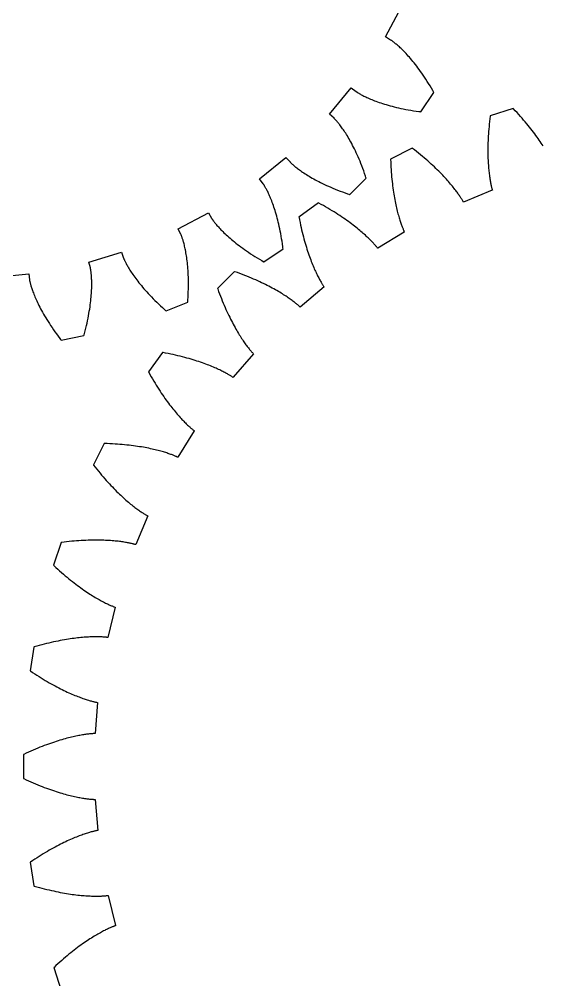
# Model space of a CAD drawing. Extents: x 0 to 209, y 27 to 297.
# Drawn here: x 65.2 to 118, y 118.1 to 215 of the extents above; entities that cross this region are included whole.
import ezdxf

# ---------------------------------------------------------------- set-up
doc = ezdxf.new("R2010")
doc.units = 0
doc.layers.add('Gears', color=7, linetype='CONTINUOUS')

msp = doc.modelspace()

# ---------------------------------------------------------------- linework, layer by layer
at = {"layer": 'Gears', "color": 7}
for points in [[(62.701196, 189.005233), (66.136599, 189.334073), (66.217348, 188.719652), (66.2192, 188.707243), (66.222189, 188.689145), (66.226476, 188.665359), (66.231979, 188.635657), (66.23907, 188.600259), (66.24788, 188.559158), (66.258199, 188.512459), (66.270449, 188.459958), (66.28471, 188.401858), (66.301062, 188.338258), (66.319715, 188.269159), (66.340643, 188.194459), (66.364033, 188.114558), (66.389988, 188.029058), (66.418759, 187.938157), (66.450329, 187.842159), (66.484828, 187.740799), (66.522367, 187.63417), (66.563179, 187.522388), (66.607187, 187.405588), (66.654699, 187.283779), (66.705708, 187.156967), (66.760447, 187.025289), (66.818917, 186.888719), (66.881158, 186.747469), (66.947357, 186.601469), (67.017807, 186.450749), (67.092317, 186.295637), (67.171308, 186.135948), (67.254649, 185.971877), (67.342459, 185.803528), (67.434907, 185.630819), (67.532049, 185.453958), (67.634112, 185.27306), (67.741035, 185.088238), (67.852994, 184.89945), (67.970104, 184.706769), (68.092415, 184.510359), (68.219976, 184.310418), (68.353032, 184.106768), (68.491682, 183.89978), (68.635806, 183.689378), (68.785576, 183.475819), (68.941164, 183.259059), (69.102692, 183.039148), (69.270023, 182.816329), (69.355973, 182.703868), (69.399592, 182.647369), (69.402238, 182.644379), (69.403561, 182.642263), (69.403825, 182.641998), (71.709529, 183.09392), (71.70974, 183.094449), (71.71027, 183.096565), (71.711328, 183.100561), (71.730325, 183.16926), (71.767515, 183.30602), (71.838383, 183.57553), (71.904804, 183.840031), (71.967085, 184.099551), (72.025163, 184.3539), (72.079165, 184.60314), (72.129325, 184.84711), (72.175656, 185.085819), (72.218336, 185.319211), (72.257544, 185.54725), (72.293165, 185.769849), (72.325674, 185.98699), (72.354834, 186.19854), (72.381081, 186.404579), (72.404258, 186.605041), (72.424658, 186.799769), (72.442464, 186.988891), (72.457625, 187.17222), (72.470298, 187.34983), (72.480802, 187.52174), (72.48911, 187.68784), (72.495302, 187.848001), (72.499508, 188.002401), (72.502207, 188.150851), (72.503001, 188.29349), (72.502472, 188.4302), (72.500355, 188.560931), (72.497154, 188.685679), (72.492762, 188.804541), (72.487364, 188.917481), (72.480961, 189.02437), (72.47395, 189.12524), (72.46625, 189.220241), (72.457942, 189.309241), (72.449555, 189.392241), (72.440665, 189.469341), (72.431775, 189.54044), (72.422964, 189.60544), (72.41426, 189.66454), (72.405872, 189.71774), (72.397776, 189.765039), (72.390183, 189.806341), (72.383383, 189.841739), (72.377483, 189.871341), (72.37227, 189.895127), (72.368169, 189.912933), (72.365365, 189.925025), (72.208157, 190.524504), (75.513462, 191.517015), (75.712521, 190.930214), (75.716728, 190.918625), (75.723316, 190.901533), (75.732127, 190.878832), (75.743345, 190.850834), (75.757262, 190.817533), (75.773719, 190.778933), (75.79306, 190.735134), (75.815418, 190.686033), (75.840712, 190.631933), (75.869191, 190.572733), (75.900873, 190.508532), (75.935991, 190.439433), (75.974541, 190.365432), (76.01676, 190.286734), (76.062631, 190.203234), (76.112283, 190.115033), (76.165871, 190.022333), (76.22359, 189.925234), (76.285312, 189.823523), (76.351313, 189.717583), (76.421663, 189.607273), (76.49646, 189.492952), (76.575841, 189.374414), (76.659782, 189.251943), (76.748463, 189.125472), (76.841932, 188.995213), (76.940312, 188.861204), (77.043709, 188.723533), (77.152243, 188.582254), (77.266004, 188.437733), (77.385018, 188.289672), (77.509328, 188.138254), (77.639145, 187.983893), (77.77449, 187.826313), (77.91546, 187.665864), (78.062119, 187.502442), (78.214564, 187.336402), (78.372795, 187.167744), (78.536993, 186.996413), (78.707144, 186.822722), (78.88347, 186.646782), (79.065863, 186.468542), (79.254482, 186.288242), (79.449443, 186.105952), (79.650683, 185.921784), (79.858246, 185.735914), (79.964576, 185.642312), (80.018229, 185.595412), (80.021642, 185.592422), (80.023494, 185.591364), (80.023758, 185.591099), (82.196993, 186.484187), (82.197136, 186.484716), (82.197236, 186.486833), (82.197501, 186.490828), (82.202793, 186.56203), (82.212503, 186.703249), (82.229515, 186.9814), (82.243168, 187.253781), (82.25354, 187.520449), (82.260948, 187.78132), (82.26534, 188.03631), (82.266928, 188.285389), (82.265869, 188.528609), (82.262165, 188.765819), (82.256053, 188.997009), (82.247666, 189.22232), (82.237056, 189.441628), (82.224515, 189.654779), (82.209883, 189.861998), (82.193638, 190.063068), (82.175646, 190.258109), (82.156147, 190.447079), (82.135271, 190.62993), (82.113099, 190.806529), (82.089921, 190.977199), (82.06558, 191.141701), (82.040471, 191.300109), (82.014568, 191.452239), (81.988136, 191.598419), (81.961225, 191.738519), (81.933918, 191.87244), (81.906496, 192.000178), (81.878837, 192.12199), (81.851376, 192.237639), (81.823967, 192.34737), (81.796927, 192.450891), (81.770236, 192.548591), (81.744201, 192.64029), (81.718827, 192.72579), (81.694221, 192.805588), (81.670541, 192.879389), (81.647998, 192.947289), (81.626567, 193.009389), (81.606538, 193.06579), (81.587832, 193.116289), (81.570819, 193.161091), (81.555341, 193.20009), (81.541848, 193.233488), (81.5301, 193.261288), (81.520496, 193.283593), (81.513087, 193.300394), (81.507875, 193.311797), (81.236669, 193.869028), (84.285444, 195.486117), (84.595192, 194.949438), (84.601701, 194.938829), (84.61149, 194.923218), (84.624508, 194.902819), (84.641071, 194.877525), (84.6611, 194.847524), (84.684806, 194.812823), (84.712276, 194.773723), (84.743748, 194.730025), (84.779046, 194.681826), (84.818516, 194.629324), (84.862268, 194.572524), (84.910118, 194.511524), (84.962415, 194.446524), (85.019166, 194.377526), (85.080356, 194.304524), (85.146338, 194.227724), (85.216976, 194.147325), (85.292525, 194.063224), (85.373027, 193.975526), (85.458348, 193.884525), (85.548856, 193.790124), (85.644477, 193.692424), (85.745492, 193.591724), (85.851606, 193.487994), (85.963294, 193.381213), (86.080362, 193.271745), (86.203099, 193.159585), (86.331396, 193.044663), (86.465346, 192.927374), (86.605129, 192.807623), (86.750618, 192.685685), (86.902219, 192.561614), (87.059638, 192.435405), (87.223036, 192.307293), (87.392645, 192.177425), (87.568349, 192.045716), (87.750243, 191.912554), (87.938446, 191.777973), (88.132891, 191.642126), (88.333755, 191.504934), (88.540907, 191.366633), (88.75463, 191.227534), (88.974753, 191.087395), (89.201493, 190.946655), (89.434781, 190.805415), (89.674687, 190.663546), (89.797223, 190.592545), (89.858964, 190.556945), (89.862774, 190.554828), (89.86489, 190.55377), (89.86542, 190.553561), (91.822587, 191.853491), (91.822619, 191.85402), (91.822355, 191.856136), (91.821825, 191.860132), (91.813015, 191.930932), (91.795103, 192.071341), (91.757423, 192.34742), (91.717683, 192.617261), (91.675762, 192.880812), (91.632143, 193.13804), (91.586643, 193.388992), (91.539634, 193.633562), (91.491043, 193.871891), (91.441233, 194.103862), (91.390134, 194.329591), (91.337873, 194.548841), (91.284692, 194.761762), (91.230812, 194.96847), (91.176012, 195.168852), (91.120873, 195.362921), (91.065093, 195.550672), (91.009282, 195.732142), (90.953074, 195.907421), (90.896824, 196.07641), (90.840833, 196.239142), (90.784953, 196.395831), (90.729334, 196.546252), (90.674383, 196.690492), (90.619853, 196.82871), (90.566163, 196.9607), (90.513302, 197.086751), (90.461343, 197.206752), (90.410504, 197.32083), (90.360963, 197.428941), (90.312732, 197.531092), (90.265972, 197.62749), (90.220813, 197.717991), (90.177403, 197.802792), (90.135763, 197.881892), (90.096112, 197.955391), (90.058513, 198.02319), (90.023103, 198.085391), (89.989972, 198.141991), (89.959294, 198.193291), (89.931134, 198.239191), (89.905708, 198.279791), (89.882927, 198.315092), (89.86311, 198.345191), (89.846203, 198.3703), (89.832392, 198.390302), (89.821888, 198.405304), (89.814585, 198.415305), (89.44002, 198.908944), (92.113751, 201.090814), (92.522286, 200.624865), (92.530594, 200.615869), (92.543188, 200.602481), (92.559989, 200.584992), (92.581129, 200.563402), (92.606715, 200.53779), (92.636737, 200.50849), (92.671315, 200.47529), (92.710667, 200.43859), (92.754746, 200.398191), (92.803715, 200.354392), (92.857616, 200.307291), (92.916515, 200.25679), (92.980407, 200.20319), (93.049577, 200.146591), (93.123956, 200.086991), (93.203485, 200.024591), (93.288506, 199.959591), (93.378967, 199.891691), (93.474905, 199.821492), (93.576497, 199.74889), (93.683738, 199.673891), (93.796504, 199.596792), (93.915135, 199.517692), (94.039634, 199.436592), (94.169931, 199.35369), (94.306192, 199.26919), (94.448302, 199.182991), (94.596601, 199.09539), (94.750964, 199.00649), (94.91127, 198.916291), (95.077915, 198.82519), (95.250733, 198.73289), (95.429758, 198.639892), (95.615051, 198.546092), (95.806718, 198.451892), (96.0047, 198.356991), (96.209101, 198.261892), (96.419855, 198.166592), (96.63707, 198.071191), (96.860802, 197.975891), (97.091048, 197.880691), (97.327789, 197.785891), (97.571028, 197.69149), (97.820808, 197.597592), (98.077187, 197.504491), (98.340204, 197.412291), (98.474154, 197.366492), (98.541753, 197.343791), (98.545748, 197.342732), (98.547865, 197.342203), (98.548394, 197.342065), (100.214366, 198.998775), (100.214216, 198.999304), (100.213687, 199.001421), (100.21157, 199.005416), (100.18908, 199.073115), (100.14408, 199.207217), (100.05328, 199.470816), (99.961581, 199.727665), (99.86908, 199.977945), (99.776082, 200.221796), (99.68248, 200.458915), (99.588582, 200.689735), (99.49448, 200.914025), (99.400381, 201.131724), (99.306282, 201.343036), (99.21218, 201.547946), (99.118581, 201.746537), (99.025382, 201.938627), (98.93268, 202.124475), (98.840682, 202.304135), (98.749482, 202.477387), (98.65918, 202.644466), (98.569881, 202.805386), (98.481782, 202.960154), (98.39498, 203.108953), (98.309681, 203.251553), (98.225782, 203.388263), (98.143682, 203.518959), (98.063381, 203.64397), (97.984881, 203.76304), (97.90838, 203.876239), (97.834082, 203.983822), (97.761981, 204.085795), (97.692181, 204.182084), (97.624942, 204.272963), (97.560281, 204.358302), (97.498371, 204.438355), (97.43916, 204.512943), (97.38292, 204.582365), (97.329771, 204.646703), (97.2796, 204.705875), (97.232811, 204.759985), (97.189232, 204.809062), (97.149121, 204.853433), (97.112561, 204.892983), (97.07967, 204.927762), (97.050492, 204.957972), (97.025145, 204.983663), (97.003714, 205.004909), (96.986278, 205.021896), (96.973022, 205.034569), (96.963921, 205.042983), (96.500098, 205.45413), (98.696849, 208.115748), (99.188429, 207.738317), (99.19843, 207.731015), (99.213432, 207.720405), (99.233329, 207.706541), (99.258226, 207.689396), (99.288224, 207.66942), (99.323424, 207.646507), (99.363824, 207.620816), (99.409626, 207.592365), (99.460825, 207.561396), (99.517324, 207.528026), (99.579324, 207.492316), (99.646925, 207.454324), (99.720125, 207.414245), (99.798926, 207.372184), (99.883524, 207.328274), (99.973924, 207.282636), (100.070026, 207.235265), (100.171904, 207.186526), (100.279806, 207.136356), (100.393466, 207.084934), (100.513306, 207.032345), (100.639065, 206.978746), (100.770814, 206.924316), (100.908631, 206.869124), (101.052551, 206.813165), (101.202662, 206.756806), (101.358962, 206.700055), (101.521488, 206.643075), (101.690199, 206.585996), (101.865068, 206.528796), (102.046204, 206.471855), (102.233793, 206.415125), (102.427519, 206.358875), (102.62756, 206.303066), (102.8339, 206.247985), (103.04653, 206.193635), (103.265579, 206.140086), (103.490951, 206.087746), (103.722659, 206.036615), (103.960631, 205.986805), (104.204979, 205.938386), (104.455629, 205.891454), (104.712699, 205.846396), (104.97594, 205.803075), (105.245641, 205.761795), (105.52144, 205.722655), (105.66178, 205.703896), (105.73258, 205.694795), (105.736575, 205.694265), (105.738692, 205.694001), (105.739221, 205.693972), (107.050001, 207.643969), (107.049911, 207.644499), (107.048853, 207.646351), (107.046736, 207.65024), (107.011637, 207.712269), (106.941236, 207.835083), (106.800817, 208.075865), (106.660725, 208.309973), (106.521266, 208.53742), (106.382497, 208.758389), (106.244477, 208.972765), (106.107368, 209.180794), (105.971345, 209.38243), (105.836487, 209.577552), (105.702886, 209.766531), (105.570777, 209.949194), (105.440186, 210.125547), (105.311247, 210.295838), (105.183988, 210.460062), (105.058747, 210.618124), (104.935517, 210.770323), (104.814296, 210.916654), (104.695337, 211.056954), (104.578835, 211.191654), (104.464578, 211.320619), (104.353156, 211.443889), (104.244196, 211.561552), (104.138156, 211.673883), (104.034886, 211.780624), (103.934765, 211.882161), (103.837666, 211.978239), (103.743765, 212.0693), (103.653267, 212.15529), (103.566066, 212.23621), (103.482465, 212.312111), (103.402365, 212.383199), (103.326068, 212.449589), (103.253466, 212.511279), (103.184666, 212.5684), (103.119965, 212.62102), (103.059267, 212.669259), (103.002765, 212.71319), (102.950465, 212.752981), (102.902665, 212.788581), (102.858967, 212.820241), (102.819867, 212.847969), (102.785267, 212.871861), (102.755367, 212.892181), (102.730178, 212.908823), (102.709779, 212.921947), (102.694274, 212.931842), (102.683665, 212.938245), (102.148603, 213.251025), (103.783834, 216.290047)], [(118.072538, 202.242678), (117.981235, 202.384055), (117.885938, 202.528624), (117.786737, 202.676396), (117.683616, 202.827071), (117.576346, 202.980842), (117.465017, 203.137451), (117.349606, 203.297043), (117.229895, 203.45937), (117.106025, 203.624488), (116.977755, 203.7923), (116.845117, 203.962676), (116.707946, 204.135687), (116.566318, 204.311217), (116.420246, 204.489123), (116.269516, 204.669323), (116.114187, 204.851994), (115.953947, 205.036829), (115.789096, 205.223831), (115.619517, 205.412939), (115.444947, 205.604066), (115.265597, 205.797117), (115.081127, 205.992123), (115.057817, 206.016517), (115.057023, 206.017311), (115.056804, 206.017499), (112.742943, 205.270427), (112.742935, 205.270162), (112.74267, 205.269104), (112.73767, 205.235605), (112.70407, 204.970193), (112.673471, 204.709288), (112.64547, 204.452878), (112.620282, 204.20091), (112.597793, 203.953421), (112.57779, 203.710393), (112.560301, 203.472043), (112.545193, 203.238146), (112.532202, 203.008996), (112.521301, 202.784436), (112.512306, 202.564459), (112.505294, 202.349178), (112.501299, 202.138543), (112.499182, 201.932674), (112.498918, 201.731453), (112.499711, 201.535074), (112.502701, 201.343362), (112.506696, 201.156503), (112.512703, 200.974353), (112.519714, 200.796942), (112.52871, 200.624391), (112.538711, 200.456632), (112.549718, 200.293683), (112.561915, 200.135592), (112.575012, 199.982253), (112.589008, 199.833803), (112.603719, 199.690163), (112.619224, 199.551352), (112.635416, 199.417484), (112.652217, 199.288383), (112.669309, 199.164063), (112.68701, 199.044633), (112.704896, 198.930042), (112.723099, 198.820242), (112.741303, 198.715361), (112.759691, 198.615243), (112.778, 198.519943), (112.796309, 198.429442), (112.814301, 198.343744), (112.832108, 198.262741), (112.849517, 198.186642), (112.86653, 198.115241), (112.88304, 198.048543), (112.898941, 197.986643), (112.914234, 197.929443), (112.928839, 197.877143), (112.942545, 197.829343), (112.955245, 197.786142), (112.948233, 197.777146), (110.040214, 196.580396), (110.028625, 196.581455), (110.006929, 196.620954), (109.982534, 196.664354), (109.955235, 196.711553), (109.925334, 196.762853), (109.892436, 196.817754), (109.856635, 196.876354), (109.817834, 196.938954), (109.775834, 197.004952), (109.730635, 197.074654), (109.682436, 197.147954), (109.630935, 197.224755), (109.575936, 197.304952), (109.517635, 197.388754), (109.455836, 197.475754), (109.390336, 197.565953), (109.321335, 197.659552), (109.248736, 197.756353), (109.172335, 197.856352), (109.092135, 197.959383), (109.008135, 198.065362), (108.920134, 198.174373), (108.828234, 198.286273), (108.732336, 198.400904), (108.632334, 198.518514), (108.528115, 198.638733), (108.419794, 198.761642), (108.307285, 198.887034), (108.190355, 199.015124), (108.069065, 199.145484), (107.943425, 199.278413), (107.813414, 199.413613), (107.678786, 199.550963), (107.539626, 199.690674), (107.395896, 199.832424), (107.247436, 199.976273), (107.094306, 200.122114), (106.936416, 200.269783), (106.773845, 200.419424), (106.606345, 200.570662), (106.433916, 200.723774), (106.256735, 200.878412), (106.074485, 201.034583), (105.887184, 201.192282), (105.694885, 201.351403), (105.497625, 201.511804), (105.295115, 201.673514), (105.087476, 201.836283), (104.874634, 202.000243), (104.847734, 202.020854), (104.84694, 202.021383), (104.846676, 202.021513), (102.679177, 200.924233), (102.679037, 200.923968), (102.679048, 200.92291), (102.680106, 200.88921), (102.689102, 200.621838), (102.700003, 200.3594), (102.712808, 200.10172), (102.727704, 199.848868), (102.7444, 199.600858), (102.762894, 199.357849), (102.783188, 199.11955), (102.805201, 198.88633), (102.82859, 198.657968), (102.853593, 198.434448), (102.879999, 198.2159), (102.907798, 198.00232), (102.936699, 197.79354), (102.9668, 197.589808), (102.9979, 197.391), (103.029898, 197.197248), (103.063, 197.008288), (103.0967, 196.824419), (103.131199, 196.645349), (103.166299, 196.471348), (103.201999, 196.30224), (103.238099, 196.13809), (103.2745, 195.97884), (103.311399, 195.82454), (103.348499, 195.675148), (103.385699, 195.530728), (103.4229, 195.391049), (103.460198, 195.256339), (103.497301, 195.126609), (103.534099, 195.001688), (103.570799, 194.881628), (103.6071, 194.766339), (103.6428, 194.655978), (103.678098, 194.55037), (103.712701, 194.44954), (103.746599, 194.353438), (103.779698, 194.262239), (103.811999, 194.175638), (103.843299, 194.09394), (103.873599, 194.016639), (103.902798, 193.94404), (103.930799, 193.876238), (103.957599, 193.812939), (103.983105, 193.754239), (104.007102, 193.700139), (104.029698, 193.650538), (104.0506, 193.60544), (104.069888, 193.564839), (104.063882, 193.554838), (101.38034, 191.920899), (101.368831, 191.920369), (101.341129, 191.955868), (101.31013, 191.994868), (101.27583, 192.037368), (101.23823, 192.083268), (101.19713, 192.132467), (101.152431, 192.184868), (101.10433, 192.240568), (101.052529, 192.299369), (100.99703, 192.361168), (100.937729, 192.426067), (100.87483, 192.49387), (100.80783, 192.564669), (100.73703, 192.638269), (100.662131, 192.714569), (100.583431, 192.793669), (100.500529, 192.87537), (100.413532, 192.959769), (100.32243, 193.046568), (100.226932, 193.135868), (100.127329, 193.22757), (100.02321, 193.321468), (99.91485, 193.417768), (99.802061, 193.516169), (99.684771, 193.616748), (99.562933, 193.719319), (99.436584, 193.823859), (99.305724, 193.930308), (99.170133, 194.038579), (99.029787, 194.148648), (98.884796, 194.260307), (98.735007, 194.37361), (98.580448, 194.488428), (98.420949, 194.604829), (98.25668, 194.722458), (98.0874, 194.841488), (97.913232, 194.96171), (97.734051, 195.083029), (97.549901, 195.205648), (97.360616, 195.329028), (97.166356, 195.453409), (96.966897, 195.578678), (96.762337, 195.704588), (96.552448, 195.83134), (96.337512, 195.95861), (96.11741, 196.086358), (95.891974, 196.214639), (95.661173, 196.343168), (95.425255, 196.472057), (95.395354, 196.488065), (95.394296, 196.488594), (95.394031, 196.488604), (93.426153, 195.067943), (93.426082, 195.067784), (93.426272, 195.066726), (93.432278, 195.033626), (93.482877, 194.770916), (93.534878, 194.513286), (93.588179, 194.260704), (93.642778, 194.013335), (93.698277, 193.771016), (93.754877, 193.533785), (93.812577, 193.301685), (93.870978, 193.074675), (93.930179, 192.852806), (93.990078, 192.635866), (94.050578, 192.424115), (94.111577, 192.217496), (94.172979, 192.015826), (94.234677, 191.819246), (94.296778, 191.627735), (94.359079, 191.441246), (94.421378, 191.259686), (94.483677, 191.083315), (94.545978, 190.911876), (94.608078, 190.745416), (94.669978, 190.583946), (94.731578, 190.427394), (94.792779, 190.275735), (94.853477, 190.129056), (94.913577, 189.987197), (94.973079, 189.850296), (95.031877, 189.718277), (95.089877, 189.590975), (95.146879, 189.468576), (95.203079, 189.350895), (95.258178, 189.237936), (95.312077, 189.129835), (95.364779, 189.026285), (95.416079, 188.927485), (95.466178, 188.833386), (95.514779, 188.743784), (95.561978, 188.658784), (95.607479, 188.578285), (95.651378, 188.502387), (95.693479, 188.430785), (95.733777, 188.363785), (95.772179, 188.301184), (95.808678, 188.242886), (95.843077, 188.188787), (95.875377, 188.139085), (95.905479, 188.093584), (95.933379, 188.052386), (95.958885, 188.015286), (95.95489, 188.004491), (93.561961, 185.97378), (93.550557, 185.97079), (93.517656, 186.001587), (93.480755, 186.035388), (93.440356, 186.071988), (93.395856, 186.11149), (93.347556, 186.153789), (93.295155, 186.198488), (93.238857, 186.245888), (93.178355, 186.295889), (93.113757, 186.348289), (93.045055, 186.403188), (92.972157, 186.460287), (92.894957, 186.51979), (92.813357, 186.581588), (92.727555, 186.645387), (92.637255, 186.71129), (92.542556, 186.779089), (92.443255, 186.848788), (92.339496, 186.920488), (92.231279, 186.993989), (92.11831, 187.068988), (92.000768, 187.145688), (91.878639, 187.223888), (91.75169, 187.303689), (91.619972, 187.384689), (91.483553, 187.467088), (91.342353, 187.550789), (91.196131, 187.635588), (91.045194, 187.721487), (90.889296, 187.80839), (90.728615, 187.896189), (90.562718, 187.984788), (90.391967, 188.074188), (90.216239, 188.164289), (90.035287, 188.255088), (89.849471, 188.346288), (89.658486, 188.43799), (89.462459, 188.530189), (89.261249, 188.622589), (89.054858, 188.715088), (88.843345, 188.807689), (88.626648, 188.900389), (88.404761, 188.992988), (88.177555, 189.085489), (87.945333, 189.177788), (87.707674, 189.269887), (87.464807, 189.361489), (87.216787, 189.452587), (86.963319, 189.543189), (86.931278, 189.554486), (86.930219, 189.554751), (86.929955, 189.554759), (85.210126, 187.845839), (85.210113, 187.845574), (85.210642, 187.844516), (85.22194, 187.812718), (85.313348, 187.561187), (85.40523, 187.314788), (85.497649, 187.073687), (85.59042, 186.837668), (85.683439, 186.606967), (85.77675, 186.381457), (85.87019, 186.161226), (85.963559, 185.946027), (86.05711, 185.735967), (86.15036, 185.531137), (86.243419, 185.331287), (86.336238, 185.136548), (86.42863, 184.946977), (86.52066, 184.762448), (86.612079, 184.582868), (86.702958, 184.408407), (86.79312, 184.238838), (86.882359, 184.074227), (86.970878, 183.914498), (87.058489, 183.759728), (87.145069, 183.609868), (87.230498, 183.464847), (87.314839, 183.324567), (87.397849, 183.189196), (87.479529, 183.058436), (87.559809, 182.932436), (87.638628, 182.810998), (87.715878, 182.694367), (87.791549, 182.582247), (87.865458, 182.474718), (87.93761, 182.371758), (88.007888, 182.273256), (88.076328, 182.179258), (88.142659, 182.089657), (88.206908, 182.004358), (88.269098, 181.923358), (88.32904, 181.846758), (88.386669, 181.774257), (88.44193, 181.706156), (88.494809, 181.641958), (88.54526, 181.581958), (88.59302, 181.526057), (88.63829, 181.474058), (88.680758, 181.426058), (88.720419, 181.381957), (88.75739, 181.341658), (88.791328, 181.305257), (88.82244, 181.272457), (88.820059, 181.261265), (86.776496, 178.883616), (86.765701, 178.87962), (86.728281, 178.904915), (86.686612, 178.932516), (86.640871, 178.962414), (86.590822, 178.994516), (86.536371, 179.028515), (86.477621, 179.064715), (86.41448, 179.102916), (86.34689, 179.142915), (86.274862, 179.184714), (86.198382, 179.228315), (86.117261, 179.273516), (86.03162, 179.320316), (85.9414, 179.368615), (85.846592, 179.418315), (85.747072, 179.469416), (85.642781, 179.521714), (85.533894, 179.575215), (85.420107, 179.629815), (85.301656, 179.685414), (85.178244, 179.742014), (85.05004, 179.799516), (84.917158, 179.857716), (84.779123, 179.916716), (84.636409, 179.976316), (84.48865, 180.036516), (84.3359, 180.097114), (84.17828, 180.158116), (84.01567, 180.219515), (83.847937, 180.281116), (83.675318, 180.342814), (83.49764, 180.404716), (83.314945, 180.466414), (83.127125, 180.528215), (82.934217, 180.589615), (82.73624, 180.650916), (82.533231, 180.711714), (82.325014, 180.772116), (82.111765, 180.832116), (81.893418, 180.891515), (81.66985, 180.950115), (81.441184, 181.008114), (81.207528, 181.065216), (80.968636, 181.121215), (80.724634, 181.176315), (80.47545, 181.230316), (80.22114, 181.283016), (79.961703, 181.334515), (79.697143, 181.384814), (79.663782, 181.390821), (79.662724, 181.391061), (79.66248, 181.39094), (78.233066, 179.43588), (78.233109, 179.435351), (78.233638, 179.434557), (78.249936, 179.404959), (78.379701, 179.170628), (78.509289, 178.941578), (78.638583, 178.717759), (78.767453, 178.499107), (78.895609, 178.285639), (79.023292, 178.077467), (79.150313, 177.874357), (79.276496, 177.676377), (79.401771, 177.483359), (79.526207, 177.295467), (79.649685, 177.112659), (79.771957, 176.934809), (79.893083, 176.761819), (80.013003, 176.593787), (80.131597, 176.430687), (80.248747, 176.272448), (80.364502, 176.118937), (80.478688, 175.970257), (80.591308, 175.826379), (80.702166, 175.687068), (80.811214, 175.552466), (80.918505, 175.422448), (81.023738, 175.297017), (81.127092, 175.176128), (81.228446, 175.059706), (81.327556, 174.947647), (81.424537, 174.840007), (81.519215, 174.736857), (81.611586, 174.637958), (81.701584, 174.543258), (81.789035, 174.452758), (81.874005, 174.366458), (81.956346, 174.284057), (82.035954, 174.205859), (82.112885, 174.131657), (82.187015, 174.061457), (82.258276, 173.994957), (82.326615, 173.932457), (82.392025, 173.873659), (82.454266, 173.818557), (82.513575, 173.767159), (82.569526, 173.719356), (82.622366, 173.675158), (82.671835, 173.634258), (82.718135, 173.596958), (82.760944, 173.562858), (82.800206, 173.532058), (82.836097, 173.504557), (82.835303, 173.493048), (81.19156, 170.827037), (81.181427, 170.821031), (81.140625, 170.84024), (81.095125, 170.861142), (81.045156, 170.883552), (80.990615, 170.907444), (80.931536, 170.932632), (80.867877, 170.959332), (80.799435, 170.987232), (80.726396, 171.016233), (80.648696, 171.046231), (80.566276, 171.077333), (80.479077, 171.109332), (80.387126, 171.142132), (80.290456, 171.175732), (80.188924, 171.210133), (80.082647, 171.245031), (79.971321, 171.280433), (79.85525, 171.316331), (79.734418, 171.352431), (79.608595, 171.388933), (79.477889, 171.425731), (79.342303, 171.462633), (79.201767, 171.499531), (79.056156, 171.536332), (78.905772, 171.573133), (78.750425, 171.609632), (78.590061, 171.645931), (78.424664, 171.681731), (78.254357, 171.717032), (78.079198, 171.751833), (77.898882, 171.786033), (77.713573, 171.819331), (77.523467, 171.851933), (77.328247, 171.883733), (77.128037, 171.914631), (76.922823, 171.944333), (76.71267, 171.972932), (76.497635, 172.000433), (76.277584, 172.026441), (76.052527, 172.051233), (75.822508, 172.074437), (75.587646, 172.096027), (75.347698, 172.116029), (75.102963, 172.134338), (74.853318, 172.150848), (74.59875, 172.165347), (74.339204, 172.177942), (74.074917, 172.188631), (73.805828, 172.197627), (73.771818, 172.19842), (73.77076, 172.198529), (73.770516, 172.19842), (72.666754, 170.045199), (72.666741, 170.044934), (72.667535, 170.04414), (72.688252, 170.017441), (72.853479, 169.80614), (73.017518, 169.60009), (73.180474, 169.399081), (73.342053, 169.203109), (73.502372, 169.01222), (73.66131, 168.826369), (73.818628, 168.64546), (73.974444, 168.46952), (74.128691, 168.298401), (74.281194, 168.132161), (74.431829, 167.970731), (74.580655, 167.813999), (74.727491, 167.66206), (74.872392, 167.51474), (75.015241, 167.372039), (75.155907, 167.233871), (75.2944, 167.100241), (75.430592, 166.9711), (75.564487, 166.846439), (75.695836, 166.72617), (75.824876, 166.610082), (75.951249, 166.498322), (76.075013, 166.390779), (76.196169, 166.28743), (76.314467, 166.188129), (76.43009, 166.09293), (76.542736, 166.00173), (76.652583, 165.914529), (76.759319, 165.831029), (76.863136, 165.751429), (76.963786, 165.675631), (77.061325, 165.60363), (77.155506, 165.53513), (77.246514, 165.47013), (77.334176, 165.408831), (77.418486, 165.351131), (77.499295, 165.296531), (77.576736, 165.245231), (77.650515, 165.197331), (77.720756, 165.15273), (77.787365, 165.111029), (77.850185, 165.07253), (77.909267, 165.03693), (77.964654, 165.004331), (78.016134, 164.974631), (78.063796, 164.94763), (78.107527, 164.923421), (78.147206, 164.901831), (78.148529, 164.890322), (76.945006, 162.001693), (76.936116, 161.994682), (76.892565, 162.007382), (76.844406, 162.020982), (76.791635, 162.035375), (76.734006, 162.050483), (76.671694, 162.066384), (76.604466, 162.082788), (76.532666, 162.099695), (76.455934, 162.117105), (76.374445, 162.1347), (76.288146, 162.152691), (76.197015, 162.170683), (76.100996, 162.188886), (76.000152, 162.20709), (75.894536, 162.225187), (75.784022, 162.243179), (75.668492, 162.260985), (75.548297, 162.278474), (75.423122, 162.295381), (75.293109, 162.31197), (75.15829, 162.327872), (75.018495, 162.343165), (74.873779, 162.35777), (74.724366, 162.371555), (74.569921, 162.384969), (74.410816, 162.396478), (74.246655, 162.407088), (74.077796, 162.417089), (73.90406, 162.426085), (73.725418, 162.433097), (73.541956, 162.439103), (73.353769, 162.443098), (73.160784, 162.445215), (72.962971, 162.446273), (72.760364, 162.445744), (72.553081, 162.443627), (72.34106, 162.439632), (72.124295, 162.433626), (71.902849, 162.425635), (71.676707, 162.415026), (71.44593, 162.402114), (71.210458, 162.387006), (70.970346, 162.369517), (70.725771, 162.349621), (70.476597, 162.327025), (70.222838, 162.301916), (69.964657, 162.274016), (69.701878, 162.243417), (69.434678, 162.210016), (69.401087, 162.206021), (69.400028, 162.205841), (69.399785, 162.20573), (68.648792, 159.907411), (68.648897, 159.90718), (68.649691, 159.906387), (68.674324, 159.883288), (68.870785, 159.700229), (69.065323, 159.522127), (69.257818, 159.348899), (69.448273, 159.180568), (69.636791, 159.016897), (69.822904, 158.857949), (70.006853, 158.703829), (70.188503, 158.554199), (70.367678, 158.409117), (70.544499, 158.268658), (70.718778, 158.132578), (70.890339, 158.000937), (71.059413, 157.873558), (71.225767, 157.750617), (71.389266, 157.631788), (71.54998, 157.517218), (71.707788, 157.406889), (71.862672, 157.300468), (72.014461, 157.198038), (72.163152, 157.099639), (72.308799, 157.005037), (72.451283, 156.914338), (72.590483, 156.827438), (72.726391, 156.744137), (72.858947, 156.664537), (72.988027, 156.588438), (73.113752, 156.515839), (73.235936, 156.446637), (73.354578, 156.380838), (73.46955, 156.318338), (73.58086, 156.259238), (73.688612, 156.203038), (73.792456, 156.150039), (73.892497, 156.100038), (73.988737, 156.053037), (74.081177, 156.008939), (74.169627, 155.967638), (74.254037, 155.929239), (74.334508, 155.893337), (74.410919, 155.859939), (74.483098, 155.829237), (74.551278, 155.800937), (74.615389, 155.774928), (74.675188, 155.751328), (74.730679, 155.729923), (74.781968, 155.710714), (74.828958, 155.693701), (74.871617, 155.678488), (74.874607, 155.667296), (74.140981, 152.627186), (74.133176, 152.61819), (74.088355, 152.624196), (74.038656, 152.630202), (73.984064, 152.636208), (73.924885, 152.642214), (73.860734, 152.647215), (73.791934, 152.653221), (73.718235, 152.659227), (73.639836, 152.665233), (73.556516, 152.670234), (73.468444, 152.674229), (73.375586, 152.678224), (73.277865, 152.681214), (73.1754, 152.68333), (73.068185, 152.685447), (72.956219, 152.685976), (72.839376, 152.685447), (72.717895, 152.684389), (72.591716, 152.682272), (72.460636, 152.678277), (72.324915, 152.673276), (72.184464, 152.666291), (72.039245, 152.658301), (71.88948, 152.6483), (71.734929, 152.637108), (71.575888, 152.624196), (71.412113, 152.609485), (71.24378, 152.592896), (71.070819, 152.574296), (70.893234, 152.553605), (70.7112, 152.530719), (70.524648, 152.505716), (70.333701, 152.478315), (70.138113, 152.448613), (69.938117, 152.416413), (69.733832, 152.381713), (69.525015, 152.344415), (69.311901, 152.304415), (69.094607, 152.261714), (68.872888, 152.216214), (68.646979, 152.167713), (68.416874, 152.116215), (68.182458, 152.061615), (67.944024, 152.004015), (67.701501, 151.943114), (67.454775, 151.878815), (67.20414, 151.811213), (66.949529, 151.740215), (66.690994, 151.665515), (66.658403, 151.655514), (66.657344, 151.65525), (66.65708, 151.655088), (66.277495, 149.26839), (66.277657, 149.268126), (66.27845, 149.267597), (66.306502, 149.2486), (66.529389, 149.09834), (66.749504, 148.952639), (66.966902, 148.811399), (67.181648, 148.674771), (67.393484, 148.542371), (67.602362, 148.41431), (67.808277, 148.290591), (68.011283, 148.171081), (68.211139, 148.055681), (68.407899, 147.94428), (68.601384, 147.836931), (68.791598, 147.733669), (68.978645, 147.63417), (69.162287, 147.53847), (69.34241, 147.446671), (69.5193, 147.358469), (69.692539, 147.273871), (69.862181, 147.192771), (70.028348, 147.115269), (70.190794, 147.04107), (70.349401, 146.97027), (70.504341, 146.902769), (70.655548, 146.83847), (70.802849, 146.77737), (70.946349, 146.71927), (71.085938, 146.664271), (71.221484, 146.612072), (71.35304, 146.562671), (71.480553, 146.51607), (71.603952, 146.472171), (71.723242, 146.43097), (71.838476, 146.39237), (71.949408, 146.356169), (72.056038, 146.322469), (72.158598, 146.291071), (72.256788, 146.261869), (72.350537, 146.23477), (72.440099, 146.209873), (72.525099, 146.186987), (72.605887, 146.165979), (72.682119, 146.146691), (72.753839, 146.129387), (72.821157, 146.113697), (72.884027, 146.099595), (72.942209, 146.087186), (72.995848, 146.075994), (73.045008, 146.065887), (73.089418, 146.057897), (73.094207, 146.047287), (72.848454, 142.930495), (72.842157, 142.920494), (72.796966, 142.919435), (72.746965, 142.917319), (72.692165, 142.914329), (72.632737, 142.910334), (72.568517, 142.906339), (72.499516, 142.900333), (72.425936, 142.894327), (72.347606, 142.887315), (72.264577, 142.879325), (72.177016, 142.869323), (72.084626, 142.858528), (71.987706, 142.846437), (71.886117, 142.832732), (71.779987, 142.817518), (71.669259, 142.800823), (71.553967, 142.782223), (71.434243, 142.761823), (71.309907, 142.73973), (71.181121, 142.715521), (71.047954, 142.689433), (70.910212, 142.661133), (70.768197, 142.630632), (70.621665, 142.597832), (70.470916, 142.562833), (70.315754, 142.525233), (70.156425, 142.485133), (69.992745, 142.442431), (69.82483, 142.397132), (69.652735, 142.349131), (69.476567, 142.298233), (69.296224, 142.244632), (69.11186, 142.187931), (68.923429, 142.128331), (68.731035, 142.065532), (68.534674, 141.999532), (68.334353, 141.930232), (68.130243, 141.857731), (67.92228, 141.781833), (67.710513, 141.702331), (67.494949, 141.619331), (67.275824, 141.532733), (67.05301, 141.442433), (66.826503, 141.348332), (66.596546, 141.250531), (66.363128, 141.148733), (66.126246, 141.042963), (65.885901, 140.933193), (65.64227, 140.819371), (65.61161, 140.804872), (65.610552, 140.804343), (65.610364, 140.804116), (65.611423, 138.387684), (65.611531, 138.387435), (65.612589, 138.386906), (65.643289, 138.372301), (65.88705, 138.258469), (66.127479, 138.14881), (66.364517, 138.043151), (66.598035, 137.941461), (66.828093, 137.84356), (67.054635, 137.74966), (67.277522, 137.65926), (67.496777, 137.57286), (67.71231, 137.48986), (67.924191, 137.410461), (68.13223, 137.33446), (68.336496, 137.261961), (68.536799, 137.192759), (68.733194, 137.126759), (68.925678, 137.06396), (69.114191, 137.00426), (69.29855, 136.94766), (69.478932, 136.894061), (69.655148, 136.843261), (69.827267, 136.795361), (69.99515, 136.750061), (70.158803, 136.707461), (70.318342, 136.667461), (70.473462, 136.629861), (70.624277, 136.594761), (70.770792, 136.562062), (70.912871, 136.53146), (71.050581, 136.50316), (71.183804, 136.477072), (71.31264, 136.452969), (71.436976, 136.43077), (71.55674, 136.410371), (71.672125, 136.391982), (71.78281, 136.375181), (71.888982, 136.360073), (71.990569, 136.346368), (72.087518, 136.334276), (72.179749, 136.32327), (72.267469, 136.314274), (72.350469, 136.306284), (72.428809, 136.299272), (72.502369, 136.293266), (72.571369, 136.28726), (72.635578, 136.283265), (72.695059, 136.280275), (72.749817, 136.278158), (72.799768, 136.276042), (72.845089, 136.274983), (72.851386, 136.264876), (73.099702, 133.148116), (73.094993, 133.137507), (73.050485, 133.129516), (73.001444, 133.119515), (72.947755, 133.108614), (72.889515, 133.096126), (72.826734, 133.082023), (72.759403, 133.066413), (72.687754, 133.049003), (72.611504, 133.0299), (72.530814, 133.008893), (72.445674, 132.985794), (72.356223, 132.960897), (72.262434, 132.933695), (72.164263, 132.904596), (72.061795, 132.872997), (71.955178, 132.839295), (71.844202, 132.802896), (71.729129, 132.764296), (71.609876, 132.722997), (71.486511, 132.679195), (71.358972, 132.632695), (71.227423, 132.583297), (71.091928, 132.530997), (70.952482, 132.475895), (70.809088, 132.417895), (70.661731, 132.356695), (70.510654, 132.292396), (70.355735, 132.224996), (70.197083, 132.154095), (70.034698, 132.079896), (69.868703, 132.002296), (69.699029, 131.921296), (69.525848, 131.836595), (69.349168, 131.748396), (69.169039, 131.656496), (68.985514, 131.560796), (68.798593, 131.461297), (68.608332, 131.357837), (68.414852, 131.250496), (68.218262, 131.139037), (68.018507, 131.023576), (67.815759, 130.904037), (67.609836, 130.780207), (67.40098, 130.652196), (67.189292, 130.519745), (66.974725, 130.382977), (66.757386, 130.241666), (66.537343, 130.095965), (66.314701, 129.945655), (66.286631, 129.926658), (66.285838, 129.925864), (66.285647, 129.925634), (66.667293, 127.538973), (66.667523, 127.538783), (66.668581, 127.538518), (66.7013, 127.528517), (66.959856, 127.453918), (67.214583, 127.382917), (67.465347, 127.315218), (67.711976, 127.251017), (67.954586, 127.190218), (68.193169, 127.132618), (68.427473, 127.078016), (68.657698, 127.026716), (68.883578, 126.978319), (69.105359, 126.932818), (69.322855, 126.890117), (69.535887, 126.850218), (69.744754, 126.813118), (69.949142, 126.778519), (70.149056, 126.746316), (70.344612, 126.716717), (70.535681, 126.689317), (70.722204, 126.664314), (70.904359, 126.641507), (71.081834, 126.620711), (71.254818, 126.60211), (71.423178, 126.585415), (71.58691, 126.570625), (71.74615, 126.558137), (71.900563, 126.546733), (72.050468, 126.537737), (72.195547, 126.529747), (72.336057, 126.523741), (72.471785, 126.51874), (72.602749, 126.514745), (72.729114, 126.511755), (72.850579, 126.509638), (72.967321, 126.509109), (73.079401, 126.509638), (73.186578, 126.511755), (73.289028, 126.514745), (73.386786, 126.517735), (73.479575, 126.52173), (73.567676, 126.525725), (73.650967, 126.530726), (73.729387, 126.535726), (73.802997, 126.540727), (73.871958, 126.546733), (73.935966, 126.552739), (73.995216, 126.558745), (74.049758, 126.564751), (74.099468, 126.570757), (74.144277, 126.576763), (74.152083, 126.568773), (74.888265, 123.528792), (74.885275, 123.517706), (74.842656, 123.502493), (74.795716, 123.485295), (74.744506, 123.466192), (74.688957, 123.444681), (74.629134, 123.42108), (74.565216, 123.395178), (74.497007, 123.366878), (74.424754, 123.336178), (74.348446, 123.302878), (74.268026, 123.266979), (74.183544, 123.228379), (74.095187, 123.187078), (74.002826, 123.14298), (73.906565, 123.095878), (73.806595, 123.045978), (73.702667, 122.992879), (73.595143, 122.936779), (73.483774, 122.877478), (73.368916, 122.814978), (73.250272, 122.749179), (73.128193, 122.67998), (73.002555, 122.607278), (72.873484, 122.531279), (72.740959, 122.451578), (72.60518, 122.368377), (72.46606, 122.281279), (72.323732, 122.190577), (72.178185, 122.095978), (72.029421, 121.997479), (71.877732, 121.89512), (71.722932, 121.78862), (71.565267, 121.678109), (71.404612, 121.563539), (71.2412, 121.444709), (71.074971, 121.321728), (70.906039, 121.194379), (70.734523, 121.06272), (70.560356, 120.926539), (70.383659, 120.785928), (70.204555, 120.640918), (70.023151, 120.491278), (69.839274, 120.337068), (69.653203, 120.17799), (69.464955, 120.014329), (69.274584, 119.84597), (69.082198, 119.67266), (68.887861, 119.49459), (68.691567, 119.311448), (68.666934, 119.288244), (68.66614, 119.28745), (68.66595, 119.28722), (69.418875, 116.989031)]]:
    msp.add_lwpolyline(points, dxfattribs=at)

doc.saveas('drawing.dxf')
